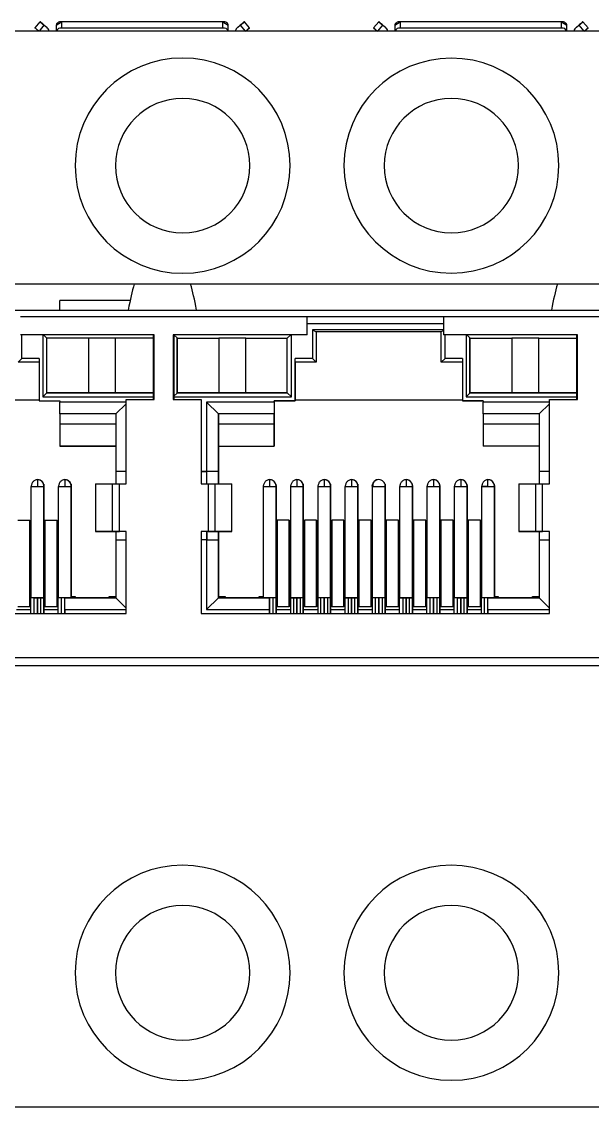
# Model space of a CAD drawing. Header units: inches. Extents: x 59 to 754, y 172 to 990.
# Drawn here: x 425.1 to 505.4, y 171.9 to 324.4 of the extents above; entities that cross this region are included whole.
import ezdxf

# ---------------------------------------------------------------- set-up
doc = ezdxf.new("R2010")
doc.units = ezdxf.units.IN
doc.header["$MEASUREMENT"] = 0
doc.layers.add('svg15406', color=7, linetype='Continuous')

msp = doc.modelspace()

# ---------------------------------------------------------------- linework, layer by layer
at = {"layer": 'svg15406', "color": 7, "lineweight": 30, "true_color": 0xffffff}
for points in [[(426.99, 323.54), (427.71, 324.41)], [(427.53, 323.09), (427.46, 323.15), (427.35, 323.24), (427.25, 323.32), (427.16, 323.39), (427.09, 323.45), (427.03, 323.5), (427, 323.53), (426.99, 323.54), (427.53, 323.09)], [(428.29, 323.93), (428.18, 324.02), (428.07, 324.11), (427.97, 324.19), (427.88, 324.27), (427.81, 324.33), (427.76, 324.37), (427.72, 324.4), (427.71, 324.41), (428.29, 323.93)], [(428.29, 323.93), (428.63, 323.64)], [(430.73, 324.41), (430.58, 324.4), (430.44, 324.37), (430.31, 324.33), (430.2, 324.27), (430.1, 324.2), (430.03, 324.12), (429.99, 324.03), (429.97, 323.94), (430.73, 324.41)], [(429.97, 323.94), (429.97, 323.09)], [(430.73, 324.41), (430.73, 323.52)], [(453.41, 324.41), (430.73, 324.41)], [(453.41, 323.52), (430.73, 323.52)], [(453.41, 323.52), (453.41, 324.41)], [(454.16, 323.94), (454.15, 324.03), (454.11, 324.12), (454.04, 324.2), (453.94, 324.27), (453.83, 324.33), (453.7, 324.37), (453.56, 324.4), (453.41, 324.41), (454.16, 323.94)], [(454.16, 323.09), (454.16, 323.94)], [(455.5, 323.64), (455.84, 323.93)], [(456.43, 324.41), (456.41, 324.4), (456.38, 324.37), (456.33, 324.33), (456.26, 324.27), (456.17, 324.19), (456.07, 324.11), (455.96, 324.02), (455.84, 323.93), (456.43, 324.41)], [(457.15, 323.54), (456.43, 324.41)], [(457.15, 323.54), (457.14, 323.53), (457.11, 323.5), (457.05, 323.45), (456.98, 323.39), (456.89, 323.32), (456.79, 323.24), (456.68, 323.15), (456.61, 323.09), (457.15, 323.54)], [(474.61, 323.54), (475.33, 324.41)], [(475.15, 323.09), (475.08, 323.15), (474.97, 323.24), (474.87, 323.32), (474.78, 323.39), (474.71, 323.45), (474.66, 323.5), (474.62, 323.53), (474.61, 323.54), (475.15, 323.09)], [(475.92, 323.93), (475.8, 324.02), (475.69, 324.11), (475.59, 324.19), (475.51, 324.27), (475.43, 324.33), (475.38, 324.37), (475.35, 324.4), (475.33, 324.41), (475.92, 323.93)], [(475.92, 323.93), (476.26, 323.64)], [(478.35, 324.41), (478.21, 324.4), (478.06, 324.37), (477.93, 324.33), (477.82, 324.27), (477.72, 324.2), (477.65, 324.12), (477.61, 324.03), (477.6, 323.94), (478.35, 324.41)], [(477.6, 323.94), (477.6, 323.09)], [(478.35, 324.41), (478.35, 323.52)], [(501.03, 324.41), (478.35, 324.41)], [(501.03, 323.52), (478.35, 323.52)], [(501.03, 323.52), (501.03, 324.41)], [(501.79, 323.94), (501.77, 324.03), (501.73, 324.12), (501.66, 324.2), (501.56, 324.27), (501.45, 324.33), (501.32, 324.37), (501.18, 324.4), (501.03, 324.41), (501.79, 323.94)], [(501.79, 323.09), (501.79, 323.94)], [(503.13, 323.64), (503.47, 323.93)], [(504.05, 324.41), (504.04, 324.4), (504, 324.37), (503.95, 324.33), (503.88, 324.27), (503.79, 324.19), (503.69, 324.11), (503.58, 324.02), (503.47, 323.93), (504.05, 324.41)], [(504.77, 323.54), (504.05, 324.41)], [(504.77, 323.54), (504.76, 323.53), (504.73, 323.5), (504.67, 323.45), (504.6, 323.39), (504.51, 323.32), (504.41, 323.24), (504.3, 323.15), (504.23, 323.09), (504.77, 323.54)], [(655.62, 323.09), (353.26, 323.09)], [(623.03, 287.52), (385.85, 287.52)], [(430.46, 283.9), (430.46, 285.23)], [(431.81, 285.23), (430.46, 285.23)], [(440.36, 285.23), (431.81, 285.23)], [(384.13, 283.9), (625.09, 283.9)], [(438.37, 283.9), (440.1, 283.9)], [(449.7, 283.9), (451.81, 283.9)], [(497.89, 283.9), (499.62, 283.9)], [(465.25, 282.94), (424.93, 282.94)], [(465.25, 280.44), (465.25, 282.94)], [(484.45, 282.94), (465.25, 282.94)], [(484.45, 282.94), (484.45, 280.44)], [(524.77, 282.94), (484.45, 282.94)], [(484.45, 281.11), (465.99, 281.11)], [(465.99, 281.11), (465.99, 277.11)], [(465.99, 281.11), (466.54, 280.85)], [(484.12, 280.85), (466.54, 280.85)], [(466.54, 280.85), (466.54, 276.56)], [(484.45, 281.01), (484.12, 280.85)], [(484.12, 276.56), (484.12, 280.85)], [(443.75, 280.44), (424.93, 280.44)], [(443.65, 280.44), (424.93, 280.44)], [(425.15, 277.11), (425.15, 280.44)], [(428.1, 280.44), (428.1, 271.7)], [(428.19, 280.44), (428.67, 279.96)], [(428.67, 279.96), (428.63, 279.96)], [(428.63, 272.29), (428.63, 279.96)], [(428.67, 272.29), (428.67, 279.96)], [(428.67, 279.96), (428.67, 279.96)], [(434.5, 279.96), (428.67, 279.96)], [(434.5, 279.96), (434.5, 272.29)], [(438.3, 279.96), (434.5, 279.96)], [(443.65, 279.96), (438.3, 279.96)], [(438.3, 272.29), (438.3, 279.96)], [(443.65, 280.44), (443.75, 280.44)], [(443.65, 271.32), (443.65, 280.44)], [(443.75, 271.32), (443.75, 280.44)], [(465.25, 280.44), (446.43, 280.44)], [(446.43, 280.44), (446.43, 271.32)], [(446.43, 280.44), (446.53, 280.44)], [(465.25, 280.44), (446.53, 280.44)], [(446.53, 280.44), (446.53, 271.32)], [(446.53, 280.44), (447.01, 279.96)], [(446.96, 272.29), (446.96, 279.96)], [(447.02, 279.96), (446.96, 279.96)], [(447.02, 279.96), (447.01, 279.96)], [(447.02, 279.96), (452.84, 279.96)], [(447.02, 272.29), (447.02, 279.96)], [(447.02, 279.96), (447.02, 279.96)], [(452.84, 279.96), (452.84, 272.29)], [(456.64, 279.96), (452.84, 279.96)], [(456.64, 272.29), (456.64, 279.96)], [(456.64, 279.96), (462.47, 279.96)], [(462.95, 280.44), (462.47, 279.96)], [(462.47, 272.29), (462.47, 279.96)], [(463.04, 271.7), (463.04, 280.44)], [(503.27, 280.44), (484.45, 280.44)], [(503.17, 280.44), (484.45, 280.44)], [(484.67, 277.11), (484.67, 280.44)], [(487.62, 280.44), (487.62, 271.7)], [(487.71, 280.44), (488.19, 279.96)], [(488.16, 272.29), (488.16, 279.96)], [(488.2, 279.96), (488.16, 279.96)], [(488.2, 279.96), (488.19, 279.96)], [(488.2, 279.96), (494.03, 279.96)], [(488.2, 272.29), (488.2, 279.96)], [(488.2, 279.96), (488.2, 279.96)], [(494.03, 279.96), (494.03, 272.29)], [(497.83, 279.96), (494.03, 279.96)], [(497.83, 272.29), (497.83, 279.96)], [(497.83, 279.96), (503.17, 279.96)], [(503.17, 280.44), (503.27, 280.44)], [(503.17, 271.32), (503.17, 280.44)], [(503.27, 271.32), (503.27, 280.44)], [(425.15, 277.11), (424.6, 276.56)], [(427.57, 276.56), (424.6, 276.56)], [(427.57, 277.11), (425.15, 277.11)], [(427.57, 277.11), (427.57, 271.13)], [(465.99, 277.11), (463.57, 277.11)], [(463.57, 271.13), (463.57, 277.11)], [(463.57, 276.56), (463.57, 277.11)], [(463.57, 276.56), (463.57, 271.24)], [(466.54, 276.56), (463.57, 276.56)], [(465.99, 277.11), (466.54, 276.56)], [(484.67, 277.11), (484.12, 276.56)], [(487.09, 276.56), (484.12, 276.56)], [(487.09, 277.11), (484.67, 277.11)], [(487.09, 277.11), (487.09, 271.13)], [(428.1, 271.7), (428.67, 272.28)], [(428.1, 271.7), (443.65, 271.7)], [(428.63, 272.29), (428.67, 272.29)], [(434.5, 272.29), (428.67, 272.29)], [(443.65, 272.29), (428.67, 272.29)], [(428.67, 272.29), (428.67, 272.28)], [(428.67, 272.28), (443.65, 272.28)], [(434.5, 272.29), (438.3, 272.29)], [(443.65, 272.29), (438.3, 272.29)], [(446.53, 271.8), (447.01, 272.28)], [(446.53, 271.7), (463.04, 271.7)], [(446.96, 272.29), (447.02, 272.29)], [(446.96, 272.29), (447.01, 272.29)], [(462.41, 272.29), (447.01, 272.29)], [(447.01, 272.29), (447.01, 272.28)], [(447.01, 272.28), (462.47, 272.28)], [(452.84, 272.29), (447.02, 272.29)], [(452.84, 272.29), (456.64, 272.29)], [(462.47, 272.29), (456.64, 272.29)], [(462.41, 272.29), (462.47, 272.29)], [(462.47, 272.28), (462.47, 272.29)], [(462.47, 272.28), (463.04, 271.7)], [(487.62, 271.7), (488.19, 272.28)], [(487.62, 271.7), (503.17, 271.7)], [(488.16, 272.29), (488.2, 272.29)], [(488.16, 272.29), (488.19, 272.29)], [(503.17, 272.29), (488.19, 272.29)], [(488.19, 272.29), (488.19, 272.28)], [(488.19, 272.28), (503.17, 272.28)], [(494.03, 272.29), (488.2, 272.29)], [(494.03, 272.29), (497.83, 272.29)], [(503.17, 272.29), (497.83, 272.29)], [(427.57, 271.24), (404.05, 271.24)], [(427.57, 271.13), (430.5, 271.13)], [(430.5, 271.13), (430.5, 270.97)], [(439.81, 270.97), (430.5, 270.97)], [(430.5, 269.3), (430.5, 270.97)], [(439.81, 270.74), (438.37, 269.3)], [(439.81, 259.51), (439.81, 271.32)], [(439.81, 271.32), (443.75, 271.32)], [(446.43, 271.32), (450.37, 271.32)], [(450.37, 271.32), (450.37, 259.51)], [(460.64, 270.97), (451.11, 270.97)], [(451.11, 270.97), (451.11, 261.24)], [(451.11, 270.97), (452.77, 269.3)], [(460.64, 271.13), (463.57, 271.13)], [(460.64, 270.97), (460.64, 271.13)], [(460.64, 271.13), (460.64, 271.13)], [(460.64, 271.13), (460.64, 264.79)], [(463.57, 271.13), (460.64, 271.13)], [(460.64, 270.97), (460.64, 269.3)], [(463.57, 271.24), (463.57, 271.24)], [(463.57, 271.24), (463.57, 271.13)], [(487.09, 271.24), (463.57, 271.24)], [(487.09, 271.24), (463.57, 271.24)], [(463.57, 271.13), (463.57, 271.13)], [(487.09, 271.13), (490.02, 271.13)], [(490.02, 271.13), (487.09, 271.13)], [(487.09, 271.13), (487.09, 271.13)], [(490.02, 271.13), (490.02, 270.97)], [(499.33, 270.97), (490.02, 270.97)], [(490.02, 269.3), (490.02, 270.97)], [(499.33, 270.74), (497.89, 269.3)], [(499.33, 259.51), (499.33, 271.32)], [(499.33, 271.32), (503.27, 271.32)], [(438.37, 269.3), (430.5, 269.3)], [(430.5, 269.3), (430.5, 267.86)], [(438.37, 269.3), (438.37, 261.24)], [(452.77, 261.24), (452.77, 269.3)], [(460.64, 269.3), (452.77, 269.3)], [(452.77, 269.3), (452.77, 267.86)], [(460.64, 269.3), (452.77, 269.3)], [(460.64, 267.86), (460.64, 269.3)], [(460.64, 269.3), (460.64, 269.3)], [(497.89, 269.3), (490.02, 269.3)], [(497.89, 269.3), (490.02, 269.3)], [(490.02, 269.3), (490.02, 269.3)], [(490.02, 269.3), (490.02, 267.86)], [(497.89, 269.3), (497.89, 261.24)], [(438.37, 267.86), (430.5, 267.86)], [(430.5, 267.86), (430.5, 264.79)], [(452.77, 267.86), (452.77, 264.79)], [(460.64, 267.86), (452.77, 267.86)], [(460.64, 264.79), (460.64, 267.86)], [(497.89, 267.86), (490.02, 267.86)], [(490.02, 267.86), (490.02, 264.79)], [(430.5, 264.79), (438.37, 264.79)], [(438.37, 264.79), (430.5, 264.79)], [(430.5, 264.79), (430.5, 264.79)], [(452.77, 264.79), (452.77, 259.51)], [(452.77, 264.79), (460.64, 264.79)], [(497.89, 264.79), (490.02, 264.79)], [(439.81, 261.24), (438.37, 261.24)], [(438.37, 261.24), (438.37, 261.24)], [(439.81, 261.24), (438.37, 261.24)], [(438.37, 261.24), (438.37, 259.51)], [(450.37, 261.24), (451.11, 261.24)], [(451.14, 261.24), (450.37, 261.24)], [(452.77, 261.24), (451.11, 261.24)], [(451.14, 259.51), (451.14, 261.24)], [(452.77, 261.24), (451.14, 261.24)], [(452.77, 259.51), (452.77, 261.24)], [(499.33, 261.24), (497.89, 261.24)], [(497.89, 261.24), (497.89, 259.51)], [(427.33, 260.09), (427.33, 259.13)], [(428.2, 259.45), (428.15, 259.55)], [(428.21, 259.42), (428.24, 259.18)], [(431.17, 260.09), (431.17, 259.13)], [(432.04, 259.45), (431.99, 259.55)], [(432.05, 259.42), (432.08, 259.18)], [(435.5, 259.51), (435.5, 252.79)], [(435.5, 259.51), (437.9, 259.51)], [(437.9, 252.79), (437.9, 259.51)], [(437.9, 259.51), (438.85, 259.51)], [(438.85, 252.79), (438.85, 259.51)], [(438.85, 259.51), (439.81, 259.51)], [(450.37, 259.51), (451.33, 259.51)], [(451.33, 259.51), (451.33, 252.79)], [(451.33, 259.51), (452.28, 259.51)], [(452.28, 259.51), (452.28, 252.79)], [(452.28, 259.51), (454.68, 259.51)], [(454.68, 252.79), (454.68, 259.51)], [(459.97, 260.09), (459.97, 259.13)], [(460.84, 259.45), (460.79, 259.55)], [(460.85, 259.42), (460.88, 259.18)], [(463.81, 260.09), (463.81, 259.13)], [(464.68, 259.45), (464.63, 259.55)], [(464.69, 259.42), (464.72, 259.18)], [(467.65, 260.09), (467.65, 259.13)], [(468.52, 259.45), (468.47, 259.55)], [(468.53, 259.42), (468.56, 259.18)], [(471.49, 260.09), (471.49, 259.13)], [(472.36, 259.45), (472.31, 259.55)], [(472.37, 259.42), (472.4, 259.18)], [(476.21, 259.42), (476.24, 259.18)], [(479.17, 260.09), (479.17, 259.13)], [(480.04, 259.45), (479.99, 259.55)], [(480.05, 259.42), (480.08, 259.18)], [(483.01, 260.09), (483.01, 259.13)], [(483.88, 259.45), (483.83, 259.55)], [(483.89, 259.42), (483.92, 259.18)], [(486.85, 260.09), (486.85, 259.13)], [(487.72, 259.45), (487.67, 259.55)], [(487.73, 259.42), (487.76, 259.18)], [(490.69, 259.13), (490.69, 260.09)], [(491.56, 259.45), (491.51, 259.55)], [(491.57, 259.42), (491.6, 259.18)], [(495.02, 259.51), (495.02, 252.79)], [(495.02, 259.51), (497.42, 259.51)], [(497.42, 252.79), (497.42, 259.51)], [(497.42, 259.51), (498.37, 259.51)], [(498.37, 252.79), (498.37, 259.51)], [(498.37, 259.51), (499.33, 259.51)], [(426.42, 259.13), (426.42, 243.57)], [(426.42, 259.13), (426.43, 259.13)], [(427.33, 259.13), (428.24, 259.13)], [(428.24, 259.13), (428.24, 259.18)], [(428.24, 259.18), (428.24, 243.65)], [(428.24, 243.57), (428.24, 259.13)], [(430.26, 259.13), (430.26, 243.57)], [(430.26, 259.13), (430.27, 259.13)], [(431.17, 259.13), (432.08, 259.13)], [(432.08, 259.13), (432.08, 259.18)], [(432.08, 259.18), (432.08, 243.65)], [(432.08, 243.57), (432.08, 259.13)], [(459.06, 259.13), (459.06, 243.57)], [(459.06, 259.13), (459.07, 259.13)], [(459.97, 259.13), (460.88, 259.13)], [(460.88, 259.13), (460.88, 259.18)], [(460.88, 259.18), (460.88, 243.65)], [(460.88, 243.57), (460.88, 259.13)], [(462.9, 259.13), (462.9, 243.57)], [(462.9, 259.13), (462.91, 259.13)], [(463.81, 259.13), (464.72, 259.13)], [(464.72, 259.13), (464.72, 259.18)], [(464.72, 259.18), (464.72, 243.65)], [(464.72, 243.57), (464.72, 259.13)], [(466.74, 259.13), (466.74, 243.57)], [(466.74, 259.13), (466.75, 259.13)], [(467.65, 259.13), (468.56, 259.13)], [(468.56, 259.13), (468.56, 259.18)], [(468.56, 259.18), (468.56, 243.65)], [(468.56, 243.57), (468.56, 259.13)], [(470.58, 259.13), (470.58, 243.57)], [(470.58, 259.13), (470.59, 259.13)], [(471.49, 259.13), (472.4, 259.13)], [(472.4, 259.13), (472.4, 259.18)], [(472.4, 259.18), (472.4, 243.65)], [(472.4, 243.57), (472.4, 259.13)], [(474.42, 259.18), (474.42, 259.17)], [(474.42, 259.13), (476.24, 259.13)], [(474.42, 259.13), (474.42, 243.57)], [(476.24, 259.13), (476.24, 259.18)], [(476.24, 259.18), (476.24, 243.65)], [(476.24, 243.57), (476.24, 259.13)], [(478.26, 259.13), (478.26, 243.57)], [(478.26, 259.13), (478.27, 259.13)], [(479.17, 259.13), (480.08, 259.13)], [(480.08, 259.13), (480.08, 259.18)], [(480.08, 259.18), (480.08, 243.65)], [(480.08, 243.57), (480.08, 259.13)], [(482.1, 259.13), (482.1, 243.57)], [(482.1, 259.13), (482.11, 259.13)], [(483.01, 259.13), (483.92, 259.13)], [(483.92, 259.13), (483.92, 259.18)], [(483.92, 259.18), (483.92, 243.65)], [(483.92, 243.57), (483.92, 259.13)], [(485.94, 259.13), (485.94, 243.57)], [(485.94, 259.13), (485.95, 259.13)], [(486.85, 259.13), (487.76, 259.13)], [(487.76, 259.13), (487.76, 259.18)], [(487.76, 259.18), (487.76, 243.65)], [(487.76, 243.57), (487.76, 259.13)], [(489.78, 259.13), (489.78, 243.57)], [(489.78, 259.13), (489.79, 259.13)], [(490.69, 259.13), (491.6, 259.13)], [(491.6, 259.13), (491.6, 259.18)], [(491.6, 259.18), (491.6, 243.65)], [(491.6, 243.57), (491.6, 259.13)], [(424.55, 254.38), (426.27, 254.38)], [(426.27, 254.38), (426.27, 242.23)], [(426.27, 253.18), (426.27, 254.38)], [(426.27, 242.58), (426.27, 253.18)], [(428.39, 254.38), (430.11, 254.38)], [(428.39, 254.38), (428.39, 242.23)], [(430.11, 254.38), (430.11, 242.23)], [(430.11, 253.18), (430.11, 254.38)], [(430.11, 242.58), (430.11, 253.18)], [(461.03, 254.38), (461.03, 242.23)], [(462.75, 254.38), (461.03, 254.38)], [(462.75, 242.23), (462.75, 254.38)], [(462.75, 254.38), (462.75, 253.18)], [(462.75, 253.18), (462.75, 242.58)], [(464.87, 254.38), (464.87, 242.23)], [(466.59, 254.38), (464.87, 254.38)], [(466.59, 254.38), (466.59, 253.18)], [(466.59, 242.23), (466.59, 254.38)], [(466.59, 253.18), (466.59, 242.58)], [(468.71, 254.38), (468.71, 242.23)], [(470.43, 254.38), (468.71, 254.38)], [(470.43, 254.38), (470.43, 253.18)], [(470.43, 242.23), (470.43, 254.38)], [(470.43, 253.18), (470.43, 242.58)], [(472.55, 254.38), (472.55, 242.23)], [(474.27, 254.38), (472.55, 254.38)], [(474.27, 254.38), (474.27, 253.18)], [(474.27, 242.23), (474.27, 254.38)], [(474.27, 253.18), (474.27, 242.58)], [(476.39, 254.38), (476.39, 242.23)], [(478.11, 254.38), (476.39, 254.38)], [(478.11, 254.38), (478.11, 253.18)], [(478.11, 242.23), (478.11, 254.38)], [(478.11, 253.18), (478.11, 242.58)], [(480.23, 254.38), (480.23, 242.23)], [(481.95, 254.38), (480.23, 254.38)], [(481.95, 242.23), (481.95, 254.38)], [(481.95, 254.38), (481.95, 253.18)], [(481.95, 253.18), (481.95, 242.58)], [(484.07, 254.38), (484.07, 242.23)], [(485.79, 254.38), (484.07, 254.38)], [(485.79, 242.23), (485.79, 254.38)], [(485.79, 254.38), (485.79, 253.18)], [(485.79, 253.18), (485.79, 242.58)], [(487.91, 254.38), (487.91, 242.23)], [(489.63, 254.38), (487.91, 254.38)], [(489.63, 254.38), (489.63, 253.18)], [(489.63, 242.23), (489.63, 254.38)], [(489.63, 253.18), (489.63, 242.58)], [(435.5, 252.79), (436.45, 252.79)], [(437.9, 252.79), (435.5, 252.79)], [(436.45, 252.79), (438.85, 252.79)], [(438.85, 252.79), (437.9, 252.79)], [(438.37, 252.79), (438.37, 251.64)], [(438.37, 251.64), (438.37, 243.48)], [(438.37, 251.64), (439.81, 251.64)], [(439.81, 252.79), (438.85, 252.79)], [(439.81, 241.27), (439.81, 252.79)], [(451.33, 252.79), (450.37, 252.79)], [(450.37, 252.79), (450.37, 241.27)], [(451.11, 251.64), (450.37, 251.64)], [(451.11, 251.64), (451.11, 241.82)], [(451.11, 251.64), (452.77, 251.64)], [(451.14, 251.64), (451.14, 252.79)], [(451.14, 252.79), (451.14, 251.64)], [(452.28, 252.79), (451.33, 252.79)], [(451.33, 252.79), (453.73, 252.79)], [(454.68, 252.79), (452.28, 252.79)], [(452.77, 252.79), (452.77, 243.65)], [(452.77, 251.64), (452.77, 252.79)], [(452.77, 243.48), (452.77, 251.64)], [(452.77, 251.64), (452.77, 251.64)], [(453.73, 252.79), (454.68, 252.79)], [(495.02, 252.79), (495.97, 252.79)], [(497.42, 252.79), (495.02, 252.79)], [(495.97, 252.79), (498.37, 252.79)], [(498.37, 252.79), (497.42, 252.79)], [(497.89, 252.79), (497.89, 251.64)], [(497.89, 251.64), (497.89, 243.48)], [(497.89, 251.64), (499.33, 251.64)], [(499.33, 252.79), (498.37, 252.79)], [(499.33, 241.27), (499.33, 252.79)], [(426.27, 243.65), (426.42, 243.65)], [(426.42, 243.48), (426.27, 243.48)], [(426.27, 242.23), (426.27, 242.58)], [(426.42, 241.27), (426.42, 243.48)], [(426.86, 243.48), (426.42, 243.48)], [(426.86, 243.48), (427.33, 243.48)], [(427.33, 243.48), (427.8, 243.48)], [(427.33, 243.48), (427.33, 243.48)], [(427.8, 243.48), (428.24, 243.48)], [(428.24, 243.57), (428.24, 243.65)], [(428.24, 243.65), (428.39, 243.65)], [(428.24, 241.27), (428.24, 243.48)], [(428.24, 243.48), (428.24, 241.84)], [(428.39, 243.48), (428.24, 243.48)], [(430.11, 243.65), (430.26, 243.65)], [(430.26, 243.48), (430.11, 243.48)], [(430.11, 242.23), (430.11, 242.58)], [(430.26, 241.27), (430.26, 243.48)], [(430.7, 243.48), (430.26, 243.48)], [(431.17, 243.48), (430.7, 243.48)], [(431.17, 243.48), (438.37, 243.48)], [(431.17, 241.82), (431.17, 243.48)], [(431.17, 243.48), (431.17, 243.48)], [(432.08, 243.57), (432.08, 243.65)], [(432.08, 243.65), (432.61, 243.65)], [(432.61, 243.65), (432.61, 243.56)], [(432.61, 243.65), (432.61, 243.56)], [(433.57, 243.53), (436.45, 243.53)], [(437.41, 243.56), (437.41, 243.65)], [(437.41, 243.65), (438.37, 243.65)], [(439.81, 242.04), (438.37, 243.48)], [(451.11, 241.82), (452.77, 243.48)], [(452.77, 243.48), (452.77, 243.65)], [(452.77, 243.65), (453.73, 243.65)], [(452.77, 243.48), (459.97, 243.48)], [(453.73, 243.65), (453.73, 243.56)], [(454.69, 243.53), (457.57, 243.53)], [(458.53, 243.56), (458.53, 243.65)], [(458.53, 243.65), (459.06, 243.65)], [(459.97, 243.48), (459.97, 241.82)], [(459.97, 241.27), (459.97, 243.48)], [(459.97, 243.48), (459.97, 243.48)], [(460.44, 243.48), (459.97, 243.48)], [(460.88, 243.48), (460.44, 243.48)], [(460.88, 243.57), (460.88, 243.65)], [(460.88, 243.65), (461.03, 243.65)], [(460.88, 243.48), (460.88, 241.27)], [(460.88, 241.84), (460.88, 243.48)], [(461.03, 243.48), (460.88, 243.48)], [(462.75, 243.65), (462.9, 243.65)], [(462.9, 243.48), (462.75, 243.48)], [(462.75, 242.58), (462.75, 242.23)], [(462.9, 243.48), (462.9, 241.27)], [(462.9, 243.48), (463.34, 243.48)], [(463.34, 243.48), (463.81, 243.48)], [(463.81, 243.48), (464.28, 243.48)], [(463.81, 243.48), (463.81, 243.48)], [(464.72, 243.48), (464.28, 243.48)], [(464.72, 243.57), (464.72, 243.65)], [(464.72, 243.65), (464.87, 243.65)], [(464.72, 243.48), (464.72, 241.27)], [(464.72, 241.84), (464.72, 243.48)], [(464.87, 243.48), (464.72, 243.48)], [(466.59, 243.65), (466.74, 243.65)], [(466.74, 243.48), (466.59, 243.48)], [(466.59, 242.58), (466.59, 242.23)], [(466.74, 243.48), (466.74, 241.27)], [(467.18, 243.48), (466.74, 243.48)], [(467.65, 243.48), (467.18, 243.48)], [(467.65, 243.48), (467.65, 243.48)], [(468.12, 243.48), (467.65, 243.48)], [(468.56, 243.48), (468.12, 243.48)], [(468.56, 243.57), (468.56, 243.65)], [(468.56, 243.65), (468.71, 243.65)], [(468.56, 243.48), (468.56, 241.27)], [(468.56, 241.84), (468.56, 243.48)], [(468.71, 243.48), (468.56, 243.48)], [(470.43, 243.65), (470.58, 243.65)], [(470.58, 243.48), (470.43, 243.48)], [(470.43, 242.58), (470.43, 242.23)], [(470.58, 243.48), (470.58, 241.27)], [(470.58, 243.48), (471.02, 243.48)], [(471.02, 243.48), (471.49, 243.48)], [(471.49, 243.48), (471.96, 243.48)], [(471.49, 243.48), (471.49, 243.48)], [(471.96, 243.48), (472.4, 243.48)], [(472.4, 243.57), (472.4, 243.65)], [(472.4, 243.65), (472.55, 243.65)], [(472.4, 243.48), (472.4, 241.27)], [(472.4, 241.84), (472.4, 243.48)], [(472.55, 243.48), (472.4, 243.48)], [(474.27, 243.65), (474.42, 243.65)], [(474.42, 243.48), (474.27, 243.48)], [(474.27, 242.58), (474.27, 242.23)], [(474.42, 243.48), (474.42, 241.27)], [(474.86, 243.48), (474.42, 243.48)], [(475.33, 243.48), (474.86, 243.48)], [(475.33, 243.48), (475.33, 243.48)], [(475.8, 243.48), (475.33, 243.48)], [(476.24, 243.48), (475.8, 243.48)], [(476.24, 243.57), (476.24, 243.65)], [(476.24, 243.65), (476.39, 243.65)], [(476.24, 241.27), (476.24, 243.48)], [(476.24, 243.48), (476.24, 241.84)], [(476.24, 243.48), (476.24, 243.48)], [(476.39, 243.48), (476.24, 243.48)], [(478.11, 243.65), (478.26, 243.65)], [(478.26, 243.48), (478.11, 243.48)], [(478.11, 242.58), (478.11, 242.23)], [(478.26, 241.27), (478.26, 243.48)], [(478.26, 243.48), (478.7, 243.48)], [(478.7, 243.48), (479.17, 243.48)], [(479.17, 243.48), (479.64, 243.48)], [(479.17, 243.48), (479.17, 243.48)], [(479.64, 243.48), (480.08, 243.48)], [(480.08, 243.57), (480.08, 243.65)], [(480.08, 243.65), (480.23, 243.65)], [(480.08, 241.27), (480.08, 243.48)], [(480.08, 243.48), (480.08, 241.84)], [(480.08, 243.48), (480.08, 243.48)], [(480.23, 243.48), (480.08, 243.48)], [(481.95, 243.65), (482.1, 243.65)], [(482.1, 243.48), (481.95, 243.48)], [(481.95, 242.58), (481.95, 242.23)], [(482.1, 241.27), (482.1, 243.48)], [(482.54, 243.48), (482.1, 243.48)], [(483.01, 243.48), (482.54, 243.48)], [(483.01, 243.48), (483.01, 243.48)], [(483.48, 243.48), (483.01, 243.48)], [(483.92, 243.48), (483.48, 243.48)], [(483.92, 243.57), (483.92, 243.65)], [(483.92, 243.65), (484.07, 243.65)], [(483.92, 241.27), (483.92, 243.48)], [(483.92, 243.48), (483.92, 241.84)], [(484.07, 243.48), (483.92, 243.48)], [(485.79, 243.65), (485.94, 243.65)], [(485.94, 243.48), (485.79, 243.48)], [(485.79, 242.58), (485.79, 242.23)], [(485.94, 241.27), (485.94, 243.48)], [(486.38, 243.48), (485.94, 243.48)], [(486.38, 243.48), (486.85, 243.48)], [(486.85, 243.48), (487.32, 243.48)], [(486.85, 243.48), (486.85, 243.48)], [(487.32, 243.48), (487.76, 243.48)], [(487.76, 243.57), (487.76, 243.65)], [(487.76, 243.65), (487.91, 243.65)], [(487.76, 241.27), (487.76, 243.48)], [(487.76, 243.48), (487.76, 241.84)], [(487.76, 243.48), (487.76, 243.48)], [(487.91, 243.48), (487.76, 243.48)], [(489.63, 243.65), (489.78, 243.65)], [(489.78, 243.48), (489.63, 243.48)], [(489.63, 242.58), (489.63, 242.23)], [(489.78, 241.27), (489.78, 243.48)], [(490.22, 243.48), (489.78, 243.48)], [(490.69, 243.48), (490.22, 243.48)], [(490.69, 243.48), (497.89, 243.48)], [(490.69, 241.82), (490.69, 243.48)], [(490.69, 243.48), (490.69, 243.48)], [(491.6, 243.57), (491.6, 243.65)], [(491.6, 243.65), (492.13, 243.65)], [(492.13, 243.65), (492.13, 243.56)], [(493.09, 243.53), (495.97, 243.53)], [(496.93, 243.56), (496.93, 243.65)], [(496.93, 243.65), (497.89, 243.65)], [(499.33, 242.04), (497.89, 243.48)], [(390.85, 241.27), (439.81, 241.27)], [(424.4, 241.84), (426.42, 241.84)], [(426.27, 242.23), (424.55, 242.23)], [(428.24, 241.84), (428.24, 241.27)], [(428.24, 241.84), (430.26, 241.84)], [(430.11, 242.23), (428.39, 242.23)], [(431.17, 241.82), (431.17, 241.27)], [(431.17, 241.82), (439.81, 241.82)], [(450.37, 241.27), (499.33, 241.27)], [(451.11, 241.82), (459.97, 241.82)], [(459.97, 241.27), (459.97, 241.82)], [(460.88, 241.27), (460.88, 241.84)], [(460.88, 241.84), (462.9, 241.84)], [(462.75, 242.23), (461.03, 242.23)], [(464.72, 241.27), (464.72, 241.84)], [(464.72, 241.84), (466.74, 241.84)], [(466.59, 242.23), (464.87, 242.23)], [(468.56, 241.27), (468.56, 241.84)], [(468.56, 241.84), (470.58, 241.84)], [(470.43, 242.23), (468.71, 242.23)], [(472.4, 241.27), (472.4, 241.84)], [(472.4, 241.84), (474.42, 241.84)], [(474.27, 242.23), (472.55, 242.23)], [(476.24, 241.84), (476.24, 241.27)], [(476.24, 241.84), (478.26, 241.84)], [(478.11, 242.23), (476.39, 242.23)], [(480.08, 241.84), (480.08, 241.27)], [(480.08, 241.84), (482.1, 241.84)], [(481.95, 242.23), (480.23, 242.23)], [(483.92, 241.84), (483.92, 241.27)], [(483.92, 241.84), (485.94, 241.84)], [(485.79, 242.23), (484.07, 242.23)], [(487.76, 241.84), (487.76, 241.27)], [(487.76, 241.84), (489.78, 241.84)], [(489.63, 242.23), (487.91, 242.23)], [(490.69, 241.82), (490.69, 241.27)], [(490.69, 241.82), (499.33, 241.82)], [(618.37, 235.03), (390.85, 235.03)], [(623.03, 233.92), (385.85, 233.92)], [(655.62, 171.9), (353.26, 171.9)]]:
    msp.add_lwpolyline(points, dxfattribs=at)
at = {"layer": 'svg15406', "color": 250, "lineweight": 30, "true_color": 0x414141}
for points in [[(427.6, 323.09), (428.29, 323.93)], [(455.84, 323.93), (456.54, 323.09)], [(475.22, 323.09), (475.92, 323.93)], [(503.47, 323.93), (504.16, 323.09)], [(484.45, 281.98), (465.25, 281.98)], [(426.43, 259.13), (427.33, 259.13)], [(430.27, 259.13), (431.17, 259.13)], [(459.07, 259.13), (459.97, 259.13)], [(462.91, 259.13), (463.81, 259.13)], [(466.75, 259.13), (467.65, 259.13)], [(470.59, 259.13), (471.49, 259.13)], [(474.42, 259.17), (474.42, 259.13)], [(478.27, 259.13), (479.17, 259.13)], [(482.11, 259.13), (483.01, 259.13)], [(485.95, 259.13), (486.85, 259.13)], [(489.79, 259.13), (489.79, 259.13), (489.85, 259.13), (489.93, 259.13), (490.04, 259.13), (490.18, 259.13), (490.34, 259.13), (490.51, 259.13), (490.69, 259.13), (489.79, 259.13)], [(426.86, 241.27), (426.86, 243.48)], [(427.33, 241.27), (427.33, 243.48)], [(427.33, 243.48), (427.33, 241.27)], [(427.8, 241.27), (427.8, 243.48)], [(430.7, 241.27), (430.7, 243.48)], [(431.17, 241.27), (431.17, 243.48)], [(459.97, 243.48), (459.97, 241.27)], [(460.44, 243.48), (460.44, 241.27)], [(463.34, 243.48), (463.34, 241.27)], [(463.81, 241.27), (463.81, 243.48)], [(463.81, 243.48), (463.81, 241.27)], [(464.28, 243.48), (464.28, 241.27)], [(467.18, 241.27), (467.18, 243.48)], [(467.65, 241.27), (467.65, 243.48)], [(467.65, 243.48), (467.65, 241.27)], [(468.12, 243.48), (468.12, 241.27)], [(471.02, 243.48), (471.02, 241.27)], [(471.49, 241.27), (471.49, 243.48)], [(471.49, 243.48), (471.49, 241.27)], [(471.96, 241.27), (471.96, 243.48)], [(474.86, 241.27), (474.86, 243.48)], [(475.33, 241.27), (475.33, 243.48)], [(475.33, 243.48), (475.33, 241.27)], [(475.8, 243.48), (475.8, 241.27)], [(478.7, 243.48), (478.7, 241.27)], [(479.17, 241.27), (479.17, 243.48)], [(479.17, 243.48), (479.17, 241.27)], [(479.64, 241.27), (479.64, 243.48)], [(482.54, 241.27), (482.54, 243.48)], [(483.01, 241.27), (483.01, 243.48)], [(483.01, 243.48), (483.01, 241.27)], [(483.48, 243.48), (483.48, 241.27)], [(486.38, 241.27), (486.38, 243.48)], [(486.85, 241.27), (486.85, 243.48)], [(486.85, 243.48), (486.85, 241.27)], [(487.32, 241.27), (487.32, 243.48)], [(490.22, 241.27), (490.22, 243.48)], [(490.69, 241.27), (490.69, 243.48)]]:
    msp.add_lwpolyline(points, dxfattribs=at)
at = {"layer": 'svg15406', "color": 7, "lineweight": 30, "true_color": 0xffffff}
for points in [[(428.99, 323.09), (428.93, 323.3), (428.81, 323.5), (428.63, 323.64)], [(430.73, 323.52), (430.41, 323.57), (430.09, 323.39), (429.98, 323.09)], [(454.16, 323.09), (454.05, 323.39), (453.73, 323.57), (453.41, 323.52)], [(455.5, 323.64), (455.33, 323.5), (455.21, 323.3), (455.15, 323.09)], [(476.61, 323.09), (476.56, 323.3), (476.43, 323.5), (476.26, 323.64)], [(478.35, 323.52), (478.03, 323.57), (477.71, 323.39), (477.6, 323.09)], [(501.78, 323.09), (501.67, 323.39), (501.35, 323.57), (501.03, 323.52)], [(503.13, 323.64), (502.95, 323.5), (502.83, 323.3), (502.77, 323.09)], [(440.93, 287.52), (440.64, 286.57), (440.36, 285.36), (440.1, 283.9)], [(449.7, 283.9), (449.43, 285.36), (449.16, 286.57), (448.87, 287.52)], [(500.45, 287.52), (500.16, 286.57), (499.88, 285.36), (499.62, 283.9)], [(428.24, 259.18), (428.24, 259.68), (427.83, 260.09), (427.33, 260.09)], [(432.08, 259.18), (432.08, 259.68), (431.67, 260.09), (431.17, 260.09)], [(472.4, 259.18), (472.4, 259.68), (471.99, 260.09), (471.49, 260.09)], [(475.33, 260.09), (474.9, 260.09), (474.54, 259.79), (474.44, 259.38)], [(476.24, 259.18), (476.24, 259.42), (476.14, 259.66), (475.97, 259.83)], [(480.08, 259.18), (480.08, 259.68), (479.67, 260.09), (479.17, 260.09)], [(483.92, 259.18), (483.92, 259.68), (483.51, 260.09), (483.01, 260.09)], [(487.76, 259.18), (487.76, 259.68), (487.35, 260.09), (486.85, 260.09)], [(432.61, 243.56), (432.61, 243.54), (433.04, 243.53), (433.57, 243.53)], [(436.45, 243.53), (436.98, 243.53), (437.41, 243.54), (437.41, 243.56)], [(453.73, 243.56), (453.73, 243.54), (454.16, 243.53), (454.69, 243.53)], [(457.57, 243.53), (458.1, 243.53), (458.53, 243.54), (458.53, 243.56)]]:
    msp.add_open_spline(points, degree=3, dxfattribs=at)
for points, knots in [([(462.87, 304.19), (462.87, 312.54), (456.1, 319.31), (447.75, 319.31), (439.4, 319.31), (432.63, 312.54), (432.63, 304.19), (432.63, 304.19), (432.63, 304.19), (432.63, 304.19)], [0, 0, 0, 0, 1, 1, 1, 2, 2, 2, 3, 3, 3, 3]), ([(500.66, 304.19), (500.66, 312.54), (493.88, 319.3), (485.53, 319.29), (477.19, 319.28), (470.43, 312.53), (470.43, 304.19)], [0, 0, 0, 0, 1, 1, 1, 2, 2, 2, 2]), ([(457.2, 304.19), (457.2, 309.41), (452.97, 313.64), (447.75, 313.64), (442.53, 313.64), (438.3, 309.41), (438.3, 304.19)], [0, 0, 0, 0, 1, 1, 1, 2, 2, 2, 2]), ([(494.99, 304.19), (494.99, 309.41), (490.76, 313.64), (485.55, 313.64), (480.33, 313.64), (476.1, 309.41), (476.1, 304.19)], [0, 0, 0, 0, 1, 1, 1, 2, 2, 2, 2]), ([(432.63, 304.19), (432.63, 295.84), (439.4, 289.07), (447.75, 289.07), (456.1, 289.07), (462.87, 295.84), (462.87, 304.19)], [0, 0, 0, 0, 1, 1, 1, 2, 2, 2, 2]), ([(438.3, 304.19), (438.3, 298.97), (442.53, 294.74), (447.75, 294.74), (452.97, 294.74), (457.2, 298.97), (457.2, 304.19), (457.2, 304.19), (457.2, 304.19), (457.2, 304.19)], [0, 0, 0, 0, 1, 1, 1, 2, 2, 2, 3, 3, 3, 3]), ([(470.43, 304.19), (470.43, 295.84), (477.21, 289.08), (485.56, 289.08), (493.9, 289.09), (500.66, 295.85), (500.66, 304.19)], [0, 0, 0, 0, 1, 1, 1, 2, 2, 2, 2]), ([(476.1, 304.19), (476.1, 298.97), (480.33, 294.74), (485.55, 294.74), (490.76, 294.74), (494.99, 298.97), (494.99, 304.19), (494.99, 304.19), (494.99, 304.19), (494.99, 304.19)], [0, 0, 0, 0, 1, 1, 1, 2, 2, 2, 3, 3, 3, 3]), ([(427.33, 260.07), (427.26, 260.07), (427.19, 260.06), (427.13, 260.05), (427.06, 260.03), (427, 260), (426.94, 259.97), (426.88, 259.94), (426.83, 259.9), (426.78, 259.85), (426.73, 259.8), (426.69, 259.75), (426.65, 259.7), (426.62, 259.64), (426.58, 259.59), (426.56, 259.53), (426.53, 259.47), (426.51, 259.42), (426.49, 259.36), (426.48, 259.31), (426.47, 259.26), (426.45, 259.22), (426.45, 259.19), (426.44, 259.16), (426.43, 259.13)], [0, 0, 0, 0, 1, 1, 1, 2, 2, 2, 3, 3, 3, 4, 4, 4, 5, 5, 5, 6, 6, 6, 7, 7, 7, 8, 8, 8, 8]), ([(428.15, 259.55), (428.13, 259.6), (428.1, 259.66), (428.07, 259.71), (428.01, 259.79), (427.94, 259.86), (427.86, 259.92), (427.77, 259.97), (427.69, 260.02), (427.59, 260.04), (427.51, 260.06), (427.42, 260.07), (427.33, 260.07)], [0, 0, 0, 0, 1, 1, 1, 2, 2, 2, 3, 3, 3, 4, 4, 4, 4]), ([(431.17, 260.07), (431.1, 260.07), (431.03, 260.06), (430.97, 260.05), (430.9, 260.03), (430.84, 260), (430.78, 259.97), (430.72, 259.94), (430.67, 259.9), (430.62, 259.85), (430.57, 259.8), (430.53, 259.75), (430.49, 259.7), (430.46, 259.64), (430.42, 259.59), (430.4, 259.53), (430.37, 259.47), (430.35, 259.42), (430.33, 259.36), (430.32, 259.31), (430.31, 259.26), (430.29, 259.22), (430.29, 259.19), (430.28, 259.16), (430.27, 259.13)], [0, 0, 0, 0, 1, 1, 1, 2, 2, 2, 3, 3, 3, 4, 4, 4, 5, 5, 5, 6, 6, 6, 7, 7, 7, 8, 8, 8, 8]), ([(431.99, 259.55), (431.97, 259.6), (431.94, 259.66), (431.91, 259.71), (431.85, 259.79), (431.78, 259.86), (431.7, 259.92), (431.61, 259.97), (431.53, 260.02), (431.43, 260.04), (431.35, 260.06), (431.26, 260.07), (431.17, 260.07)], [0, 0, 0, 0, 1, 1, 1, 2, 2, 2, 3, 3, 3, 4, 4, 4, 4]), ([(459.97, 260.07), (459.9, 260.07), (459.83, 260.06), (459.77, 260.05), (459.7, 260.03), (459.64, 260), (459.58, 259.97), (459.52, 259.94), (459.47, 259.9), (459.42, 259.85), (459.37, 259.8), (459.33, 259.75), (459.29, 259.7), (459.26, 259.64), (459.22, 259.59), (459.2, 259.53), (459.17, 259.47), (459.15, 259.42), (459.13, 259.36), (459.12, 259.31), (459.11, 259.26), (459.09, 259.22), (459.09, 259.19), (459.08, 259.16), (459.07, 259.13)], [0, 0, 0, 0, 1, 1, 1, 2, 2, 2, 3, 3, 3, 4, 4, 4, 5, 5, 5, 6, 6, 6, 7, 7, 7, 8, 8, 8, 8]), ([(460.88, 259.18), (460.88, 259.68), (460.47, 260.09), (459.97, 260.09), (459.97, 260.09), (459.97, 260.09), (459.97, 260.09)], [0, 0, 0, 0, 1, 1, 1, 2, 2, 2, 2]), ([(460.79, 259.55), (460.77, 259.6), (460.74, 259.66), (460.71, 259.71), (460.65, 259.79), (460.58, 259.86), (460.5, 259.92), (460.41, 259.97), (460.33, 260.02), (460.23, 260.04), (460.15, 260.06), (460.06, 260.07), (459.97, 260.07)], [0, 0, 0, 0, 1, 1, 1, 2, 2, 2, 3, 3, 3, 4, 4, 4, 4]), ([(463.81, 260.07), (463.74, 260.07), (463.67, 260.06), (463.61, 260.05), (463.54, 260.03), (463.48, 260), (463.42, 259.97), (463.36, 259.94), (463.31, 259.9), (463.26, 259.85), (463.21, 259.8), (463.17, 259.75), (463.13, 259.7), (463.1, 259.64), (463.06, 259.59), (463.04, 259.53), (463.01, 259.47), (462.99, 259.42), (462.97, 259.36), (462.96, 259.31), (462.95, 259.26), (462.93, 259.22), (462.93, 259.19), (462.92, 259.16), (462.91, 259.13)], [0, 0, 0, 0, 1, 1, 1, 2, 2, 2, 3, 3, 3, 4, 4, 4, 5, 5, 5, 6, 6, 6, 7, 7, 7, 8, 8, 8, 8]), ([(464.72, 259.18), (464.72, 259.68), (464.31, 260.09), (463.81, 260.09), (463.81, 260.09), (463.81, 260.09), (463.81, 260.09)], [0, 0, 0, 0, 1, 1, 1, 2, 2, 2, 2]), ([(464.63, 259.55), (464.61, 259.6), (464.58, 259.66), (464.55, 259.71), (464.49, 259.79), (464.42, 259.86), (464.34, 259.92), (464.25, 259.97), (464.17, 260.02), (464.07, 260.04), (463.99, 260.06), (463.9, 260.07), (463.81, 260.07)], [0, 0, 0, 0, 1, 1, 1, 2, 2, 2, 3, 3, 3, 4, 4, 4, 4]), ([(467.65, 260.07), (467.58, 260.07), (467.51, 260.06), (467.45, 260.05), (467.38, 260.03), (467.32, 260), (467.26, 259.97), (467.2, 259.94), (467.15, 259.9), (467.1, 259.85), (467.05, 259.8), (467.01, 259.75), (466.97, 259.7), (466.94, 259.64), (466.9, 259.59), (466.88, 259.53), (466.85, 259.47), (466.83, 259.42), (466.81, 259.36), (466.8, 259.31), (466.79, 259.26), (466.77, 259.22), (466.77, 259.19), (466.76, 259.16), (466.75, 259.13)], [0, 0, 0, 0, 1, 1, 1, 2, 2, 2, 3, 3, 3, 4, 4, 4, 5, 5, 5, 6, 6, 6, 7, 7, 7, 8, 8, 8, 8]), ([(468.56, 259.18), (468.56, 259.68), (468.15, 260.09), (467.65, 260.09), (467.65, 260.09), (467.65, 260.09), (467.65, 260.09)], [0, 0, 0, 0, 1, 1, 1, 2, 2, 2, 2]), ([(468.47, 259.55), (468.45, 259.6), (468.42, 259.66), (468.39, 259.71), (468.33, 259.79), (468.26, 259.86), (468.18, 259.92), (468.09, 259.97), (468.01, 260.02), (467.91, 260.04), (467.83, 260.06), (467.74, 260.07), (467.65, 260.07)], [0, 0, 0, 0, 1, 1, 1, 2, 2, 2, 3, 3, 3, 4, 4, 4, 4]), ([(471.49, 260.07), (471.42, 260.07), (471.35, 260.06), (471.29, 260.05), (471.22, 260.03), (471.16, 260), (471.1, 259.97), (471.04, 259.94), (470.99, 259.9), (470.94, 259.85), (470.89, 259.8), (470.85, 259.75), (470.81, 259.7), (470.78, 259.64), (470.74, 259.59), (470.72, 259.53), (470.69, 259.47), (470.67, 259.42), (470.65, 259.36), (470.64, 259.31), (470.63, 259.26), (470.61, 259.22), (470.61, 259.19), (470.6, 259.16), (470.59, 259.13)], [0, 0, 0, 0, 1, 1, 1, 2, 2, 2, 3, 3, 3, 4, 4, 4, 5, 5, 5, 6, 6, 6, 7, 7, 7, 8, 8, 8, 8]), ([(472.31, 259.55), (472.29, 259.6), (472.26, 259.66), (472.23, 259.71), (472.17, 259.79), (472.1, 259.86), (472.02, 259.92), (471.93, 259.97), (471.85, 260.02), (471.75, 260.04), (471.67, 260.06), (471.58, 260.07), (471.49, 260.07)], [0, 0, 0, 0, 1, 1, 1, 2, 2, 2, 3, 3, 3, 4, 4, 4, 4]), ([(474.42, 259.17), (474.42, 259.22), (474.42, 259.28), (474.43, 259.33), (474.44, 259.38), (474.46, 259.43), (474.49, 259.48), (474.51, 259.52), (474.54, 259.57), (474.57, 259.6), (474.61, 259.64), (474.65, 259.67), (474.69, 259.71)], [0, 0, 0, 0, 1, 1, 1, 2, 2, 2, 3, 3, 3, 4, 4, 4, 4]), ([(474.49, 259.49), (474.49, 259.47), (474.49, 259.46), (474.49, 259.43), (474.49, 259.41), (474.49, 259.38), (474.49, 259.35), (474.49, 259.31), (474.49, 259.28), (474.49, 259.24), (474.49, 259.2), (474.49, 259.17), (474.49, 259.13)], [0, 0, 0, 0, 1, 1, 1, 2, 2, 2, 3, 3, 3, 4, 4, 4, 4]), ([(475.97, 259.82), (475.88, 259.9), (475.79, 259.97), (475.68, 260.02), (475.57, 260.06), (475.45, 260.08), (475.33, 260.08), (475.21, 260.08), (475.09, 260.06), (474.98, 260.01), (474.87, 259.96), (474.78, 259.88), (474.69, 259.81)], [0, 0, 0, 0, 1, 1, 1, 2, 2, 2, 3, 3, 3, 4, 4, 4, 4]), ([(474.98, 259.95), (474.93, 259.95), (474.87, 259.94), (474.82, 259.92), (474.78, 259.9), (474.73, 259.86), (474.69, 259.82)], [0, 0, 0, 0, 1, 1, 1, 2, 2, 2, 2]), ([(479.17, 260.07), (479.1, 260.07), (479.03, 260.06), (478.97, 260.05), (478.9, 260.03), (478.84, 260), (478.78, 259.97), (478.72, 259.94), (478.67, 259.9), (478.62, 259.85), (478.57, 259.8), (478.53, 259.75), (478.49, 259.7), (478.46, 259.64), (478.42, 259.59), (478.4, 259.53), (478.37, 259.47), (478.35, 259.42), (478.33, 259.36), (478.32, 259.31), (478.31, 259.26), (478.29, 259.22), (478.29, 259.19), (478.28, 259.16), (478.27, 259.13)], [0, 0, 0, 0, 1, 1, 1, 2, 2, 2, 3, 3, 3, 4, 4, 4, 5, 5, 5, 6, 6, 6, 7, 7, 7, 8, 8, 8, 8]), ([(479.99, 259.55), (479.97, 259.6), (479.94, 259.66), (479.91, 259.71), (479.85, 259.79), (479.78, 259.86), (479.7, 259.92), (479.61, 259.97), (479.53, 260.02), (479.43, 260.04), (479.35, 260.06), (479.26, 260.07), (479.17, 260.07)], [0, 0, 0, 0, 1, 1, 1, 2, 2, 2, 3, 3, 3, 4, 4, 4, 4]), ([(483.01, 260.07), (482.94, 260.07), (482.87, 260.06), (482.81, 260.05), (482.74, 260.03), (482.68, 260), (482.62, 259.97), (482.56, 259.94), (482.51, 259.9), (482.46, 259.85), (482.41, 259.8), (482.37, 259.75), (482.33, 259.7), (482.3, 259.64), (482.26, 259.59), (482.24, 259.53), (482.21, 259.47), (482.19, 259.42), (482.17, 259.36), (482.16, 259.31), (482.15, 259.26), (482.13, 259.22), (482.13, 259.19), (482.12, 259.16), (482.11, 259.13)], [0, 0, 0, 0, 1, 1, 1, 2, 2, 2, 3, 3, 3, 4, 4, 4, 5, 5, 5, 6, 6, 6, 7, 7, 7, 8, 8, 8, 8]), ([(483.83, 259.55), (483.81, 259.6), (483.78, 259.66), (483.75, 259.71), (483.69, 259.79), (483.62, 259.86), (483.54, 259.92), (483.45, 259.97), (483.37, 260.02), (483.27, 260.04), (483.19, 260.06), (483.1, 260.07), (483.01, 260.07)], [0, 0, 0, 0, 1, 1, 1, 2, 2, 2, 3, 3, 3, 4, 4, 4, 4]), ([(486.85, 260.07), (486.78, 260.07), (486.71, 260.06), (486.65, 260.05), (486.58, 260.03), (486.52, 260), (486.46, 259.97), (486.4, 259.94), (486.35, 259.9), (486.3, 259.85), (486.25, 259.8), (486.21, 259.75), (486.17, 259.7), (486.14, 259.64), (486.1, 259.59), (486.08, 259.53), (486.05, 259.47), (486.03, 259.42), (486.01, 259.36), (486, 259.31), (485.99, 259.26), (485.97, 259.22), (485.97, 259.19), (485.96, 259.16), (485.95, 259.13)], [0, 0, 0, 0, 1, 1, 1, 2, 2, 2, 3, 3, 3, 4, 4, 4, 5, 5, 5, 6, 6, 6, 7, 7, 7, 8, 8, 8, 8]), ([(487.67, 259.55), (487.65, 259.6), (487.62, 259.66), (487.59, 259.71), (487.53, 259.79), (487.46, 259.86), (487.38, 259.92), (487.29, 259.97), (487.21, 260.02), (487.11, 260.04), (487.03, 260.06), (486.94, 260.07), (486.85, 260.07)], [0, 0, 0, 0, 1, 1, 1, 2, 2, 2, 3, 3, 3, 4, 4, 4, 4]), ([(490.69, 260.07), (490.62, 260.07), (490.55, 260.06), (490.49, 260.05), (490.42, 260.03), (490.36, 260), (490.3, 259.97), (490.24, 259.94), (490.19, 259.9), (490.14, 259.85), (490.09, 259.8), (490.05, 259.75), (490.01, 259.7), (489.98, 259.64), (489.94, 259.59), (489.92, 259.53), (489.89, 259.47), (489.87, 259.42), (489.85, 259.36), (489.84, 259.31), (489.83, 259.26), (489.81, 259.22), (489.81, 259.19), (489.8, 259.16), (489.79, 259.13)], [0, 0, 0, 0, 1, 1, 1, 2, 2, 2, 3, 3, 3, 4, 4, 4, 5, 5, 5, 6, 6, 6, 7, 7, 7, 8, 8, 8, 8]), ([(491.6, 259.18), (491.6, 259.68), (491.19, 260.09), (490.69, 260.09), (490.69, 260.09), (490.69, 260.09), (490.69, 260.09)], [0, 0, 0, 0, 1, 1, 1, 2, 2, 2, 2]), ([(491.51, 259.55), (491.49, 259.6), (491.46, 259.66), (491.43, 259.71), (491.37, 259.79), (491.3, 259.86), (491.22, 259.92), (491.13, 259.97), (491.05, 260.02), (490.95, 260.04), (490.87, 260.06), (490.78, 260.07), (490.69, 260.07)], [0, 0, 0, 0, 1, 1, 1, 2, 2, 2, 3, 3, 3, 4, 4, 4, 4]), ([(426.42, 243.57), (426.42, 243.55), (426.83, 243.53), (427.33, 243.53), (427.83, 243.53), (428.24, 243.55), (428.24, 243.57)], [0, 0, 0, 0, 1, 1, 1, 2, 2, 2, 2]), ([(430.26, 243.57), (430.26, 243.55), (430.67, 243.53), (431.17, 243.53), (431.67, 243.53), (432.08, 243.55), (432.08, 243.57), (432.08, 243.57), (432.08, 243.57), (432.08, 243.57)], [0, 0, 0, 0, 1, 1, 1, 2, 2, 2, 3, 3, 3, 3]), ([(459.06, 243.57), (459.06, 243.55), (459.47, 243.53), (459.97, 243.53), (460.47, 243.53), (460.88, 243.55), (460.88, 243.57)], [0, 0, 0, 0, 1, 1, 1, 2, 2, 2, 2]), ([(462.9, 243.57), (462.9, 243.55), (463.31, 243.53), (463.81, 243.53), (464.31, 243.53), (464.72, 243.55), (464.72, 243.57)], [0, 0, 0, 0, 1, 1, 1, 2, 2, 2, 2]), ([(466.74, 243.57), (466.74, 243.55), (467.15, 243.53), (467.65, 243.53), (468.15, 243.53), (468.56, 243.55), (468.56, 243.57)], [0, 0, 0, 0, 1, 1, 1, 2, 2, 2, 2]), ([(470.58, 243.57), (470.58, 243.55), (470.99, 243.53), (471.49, 243.53), (471.99, 243.53), (472.4, 243.55), (472.4, 243.57)], [0, 0, 0, 0, 1, 1, 1, 2, 2, 2, 2]), ([(474.42, 243.57), (474.42, 243.55), (474.83, 243.53), (475.33, 243.53), (475.83, 243.53), (476.24, 243.55), (476.24, 243.57)], [0, 0, 0, 0, 1, 1, 1, 2, 2, 2, 2]), ([(478.26, 243.57), (478.26, 243.55), (478.67, 243.53), (479.17, 243.53), (479.67, 243.53), (480.08, 243.55), (480.08, 243.57)], [0, 0, 0, 0, 1, 1, 1, 2, 2, 2, 2]), ([(482.1, 243.57), (482.09, 243.55), (482.5, 243.53), (483, 243.53), (483.51, 243.53), (483.92, 243.55), (483.92, 243.56), (483.92, 243.56), (483.92, 243.56), (483.92, 243.57)], [0, 0, 0, 0, 1, 1, 1, 2, 2, 2, 3, 3, 3, 3]), ([(485.94, 243.57), (485.94, 243.55), (486.35, 243.53), (486.85, 243.53), (487.35, 243.53), (487.76, 243.55), (487.76, 243.57)], [0, 0, 0, 0, 1, 1, 1, 2, 2, 2, 2]), ([(489.78, 243.57), (489.78, 243.55), (490.19, 243.53), (490.69, 243.53), (491.19, 243.53), (491.6, 243.55), (491.6, 243.57)], [0, 0, 0, 0, 1, 1, 1, 2, 2, 2, 2]), ([(492.13, 243.56), (492.13, 243.54), (492.56, 243.53), (493.09, 243.53), (493.09, 243.53), (493.09, 243.53), (493.09, 243.53)], [0, 0, 0, 0, 1, 1, 1, 2, 2, 2, 2]), ([(495.97, 243.53), (496.5, 243.53), (496.93, 243.54), (496.93, 243.56), (496.93, 243.56), (496.93, 243.56), (496.93, 243.56)], [0, 0, 0, 0, 1, 1, 1, 2, 2, 2, 2]), ([(462.87, 190.8), (462.87, 199.15), (456.1, 205.92), (447.75, 205.92), (439.4, 205.92), (432.63, 199.15), (432.63, 190.8), (432.63, 190.8), (432.63, 190.8), (432.63, 190.8)], [0, 0, 0, 0, 1, 1, 1, 2, 2, 2, 3, 3, 3, 3]), ([(500.66, 190.8), (500.66, 199.15), (493.88, 205.91), (485.53, 205.91), (477.19, 205.9), (470.43, 199.14), (470.43, 190.8)], [0, 0, 0, 0, 1, 1, 1, 2, 2, 2, 2]), ([(457.2, 190.8), (457.2, 196.02), (452.97, 200.25), (447.75, 200.25), (442.53, 200.25), (438.3, 196.02), (438.3, 190.8)], [0, 0, 0, 0, 1, 1, 1, 2, 2, 2, 2]), ([(494.99, 190.8), (494.99, 196.02), (490.76, 200.25), (485.55, 200.25), (480.33, 200.25), (476.1, 196.02), (476.1, 190.8)], [0, 0, 0, 0, 1, 1, 1, 2, 2, 2, 2]), ([(432.63, 190.8), (432.63, 182.45), (439.4, 175.68), (447.75, 175.68), (456.1, 175.68), (462.87, 182.45), (462.87, 190.8)], [0, 0, 0, 0, 1, 1, 1, 2, 2, 2, 2]), ([(438.3, 190.8), (438.3, 185.58), (442.53, 181.35), (447.75, 181.35), (452.97, 181.35), (457.2, 185.58), (457.2, 190.8)], [0, 0, 0, 0, 1, 1, 1, 2, 2, 2, 2]), ([(470.43, 190.8), (470.43, 182.45), (477.21, 175.69), (485.56, 175.7), (493.9, 175.71), (500.66, 182.46), (500.66, 190.8)], [0, 0, 0, 0, 1, 1, 1, 2, 2, 2, 2]), ([(476.1, 190.8), (476.1, 185.58), (480.33, 181.35), (485.55, 181.35), (490.76, 181.35), (494.99, 185.58), (494.99, 190.8)], [0, 0, 0, 0, 1, 1, 1, 2, 2, 2, 2])]:
    msp.add_open_spline(points, degree=3, knots=knots, dxfattribs=at)

doc.saveas('drawing.dxf')
